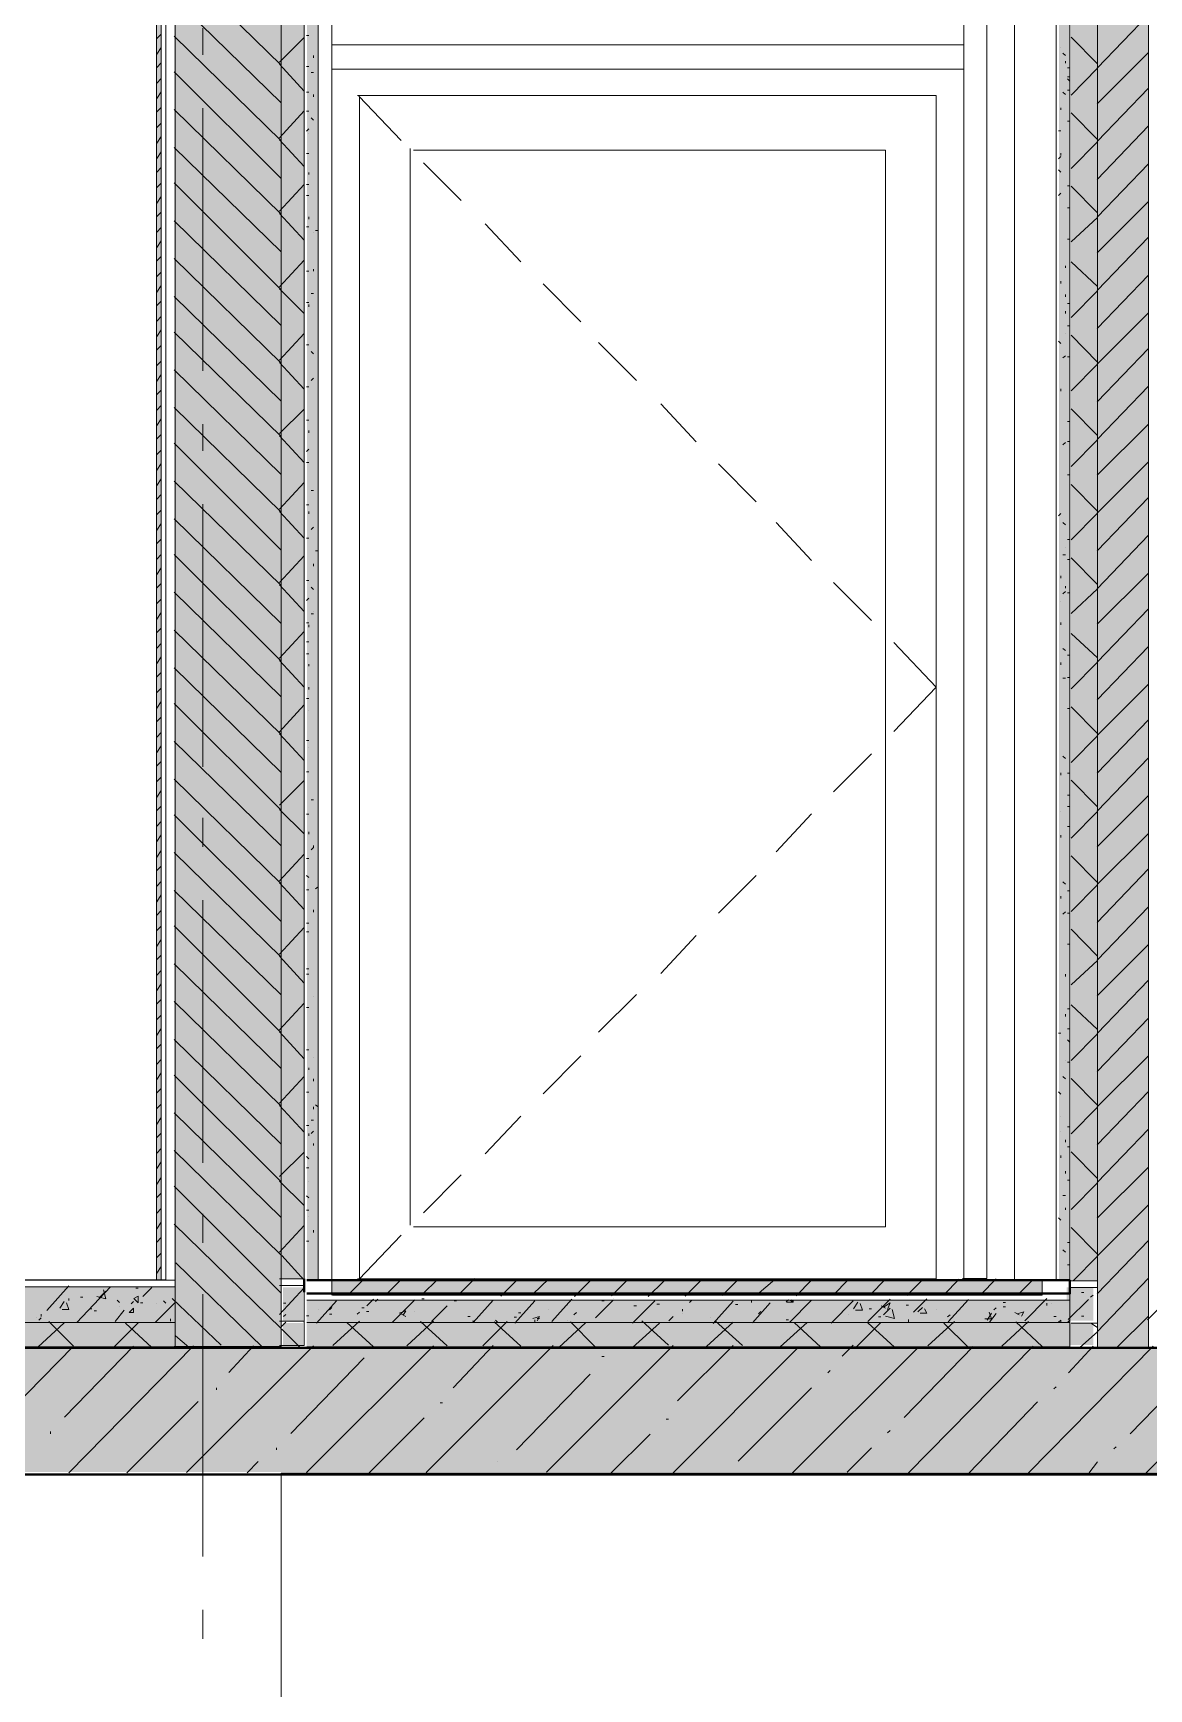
# Model space of a CAD drawing. Header units: millimetres. Extents: x -135211 to 49383, y -8033 to 228499.
# Drawn here: x -12317 to -10195, y 6062 to 9213 of the extents above; entities that cross this region are included whole.
import ezdxf

# ---------------------------------------------------------------- set-up
doc = ezdxf.new("R2010")
doc.units = ezdxf.units.MM
doc.layers.add('PDF _Геометрия', color=7, linetype='Continuous', true_color=0x1d1d1d)
doc.layers.add('PDF _Сплошная заливка', color=7, linetype='Continuous', true_color=0xffffff)

msp = doc.modelspace()

# ---------------------------------------------------------------- hatches: boundary and pattern name
at = {"layer": 'PDF _Сплошная заливка', "transparency": 33554559}
h = msp.add_hatch(color=256, dxfattribs=at)
h.paths.add_polyline_path([(-11803.2, 6763.3), (-11803.2, 6826.3), (-11841.8, 6826.3), (-11841.8, 6763.3)])
h.paths.add_polyline_path([(-10300.4, 6763.3), (-10300.4, 6826.3), (-10351.2, 6826.3), (-10351.2, 6763.3)])
h = msp.add_hatch(color=256, dxfattribs=at)
h.paths.add_polyline_path([(-11803.2, 6716.8), (-11803.2, 6758.6), (-11841.8, 6758.6), (-11841.8, 6716.8)])
h.paths.add_polyline_path([(-10300.4, 6716.8), (-10300.4, 6758.6), (-10351.2, 6758.6), (-10351.2, 6716.8)])
h = msp.add_hatch(color=256, dxfattribs=at)
h.paths.add_polyline_path([(-90915, 6475.5), (-90915, 6713.8), (-103545.3, 6713.8), (-103545.3, 6475.5)])
h.paths.add_polyline_path([(-5796.5, 6475.5), (-5796.5, 6713.8), (-26352.2, 6713.8), (-26352.2, 6475.5)])
h.paths.add_polyline_path([(-26398.8, 6475.5), (-26398.8, 6713.8), (-50899.8, 6713.8), (-50899.8, 6475.5)])
h.paths.add_polyline_path([(-50950.6, 6475.5), (-50950.6, 6713.8), (-77648.6, 6713.8), (-77648.6, 6475.5)])
h.paths.add_polyline_path([(-79718.6, 6475.5), (-79718.6, 6713.8), (-80167.3, 6713.8), (-80167.3, 6475.5)])
h.paths.add_polyline_path([(-80366.2, 6475.5), (-80366.2, 6713.8), (-82698.6, 6713.8), (-82698.6, 6475.5)])
h.paths.add_polyline_path([(-82897.6, 6475.5), (-82897.6, 6713.8), (-83397.1, 6713.8), (-83397.1, 6475.5)])

# ---------------------------------------------------------------- linework, layer by layer
at = {"layer": 'PDF _Геометрия', "color": 7, "lineweight": 40}
for points in [[(-26094.2, 10720.5), (-7844.2, 10720.5), (-7844.2, 6711.5), (-26344.1, 6711.5)], [(-11801.3, 6842.7), (-11801.3, 6817.3)], [(-11796.5, 6814.7), (-10344.8, 6814.7), (-10344.8, 6840.1), (-11796.5, 6840.1)], [(-26094.2, 6470.2), (-7844.2, 6470.2), (-7844.2, 3337.5), (-26094.2, 3337.5)]]:
    msp.add_lwpolyline(points, dxfattribs=at)
at = {"layer": 'PDF _Геометрия', "color": 7, "lineweight": 9}
for points in [[(-12046.9, 10722.2), (-12046.9, 6713.4), (-14794.2, 6713.4)], [(-12365.9, 6841.1), (-12082, 6841.1), (-12082, 10722.9), (-12365.9, 10722.9)], [(-12081.4, 6840.9), (-12073.3, 6840.9), (-12073.3, 10722.7), (-12081.4, 10722.7)], [(-12072.7, 6840.7), (-12064.5, 6840.7), (-12064.5, 10722.5), (-12072.7, 10722.5)], [(-12048.4, 6714.2), (-11845.1, 6714.2), (-11845.1, 10723), (-11845.1, 10524.1), (-11845.1, 6841.1), (-11845.1, 6828.5), (-11845.1, 6760.7), (-11845.1, 6714.2)], [(-11841.8, 10721), (-10292.1, 10721), (-10292.1, 6712.1), (-10342.7, 6712.1)], [(-10293, 6712.6), (-10195.6, 6712.6), (-10195.6, 10721.5), (-10293, 10721.5)], [(-11848.2, 6715.7), (-11801.3, 6715.7), (-11801.3, 6762.2), (-11801.3, 6829.9), (-11801.3, 6842.7), (-11848.2, 6842.7), (-11801.3, 6842.7), (-11801.3, 10525.5), (-11848.2, 10525.5)], [(-11781.1, 10525.8), (-10371.1, 10525.8), (-10371.1, 6843), (-10371.1, 10525.8)], [(-11795.8, 6839.7), (-11774.9, 6839.7), (-11774.9, 10522.7), (-11795.8, 10522.7)], [(-10344.8, 6840.1), (-10344.8, 10523.1), (-10365.9, 10523.1)], [(-10292.1, 6712.1), (-10292.1, 6758.6), (-10292.1, 6826.3), (-10292.1, 6839.1), (-10342.7, 6839.1), (-10292.1, 6839.1), (-10292.1, 10522.1), (-10342.7, 10522.1)], [(-10195.6, 10522.6), (-10195.6, 6839.5), (-10195.6, 6826.8), (-10195.6, 6759.1), (-10195.6, 6712.6)], [(-10500.5, 10144), (-10450.1, 10144), (-10450.1, 10067.8), (-10450.1, 9166.2), (-10450.1, 6842.2), (-10450.1, 10144), (-11779.3, 10144)], [(-10523.8, 10145.1), (-10502.7, 10145.1), (-10502.7, 10068.9), (-10502.7, 9167.2), (-10502.7, 6843.2)], [(-11778.4, 10092.7), (-11748.6, 10092.7), (-11748.6, 9165.6), (-11748.6, 6841.6)], [(-11749.1, 10042), (-10546.6, 10042), (-10546.6, 10092.8), (-10546.6, 9165.7), (-10546.6, 6841.7), (-10597.7, 6841.7)], [(-10502.7, 10094.2), (-10502.7, 9167.2), (-10502.7, 6843.2), (-10549.4, 6843.2)], [(-11994.3, 9171.8), (-11994.3, 9222.6)], [(-11749.1, 9191.1), (-10546.6, 9191.1), (-10546.6, 9144.6), (-11749.1, 9144.6)], [(-11748.6, 9144.5), (-11748.6, 9191)], [(-11696, 6840.6), (-11696, 9092.6), (-11696, 6840.6), (-11746.7, 6840.6)], [(-11699.7, 6842.8), (-10599.2, 6842.8), (-10599.2, 9094.8), (-11699.7, 9094.8), (-10599.2, 9094.8), (-10599.2, 6842.8)], [(-11697.6, 9093.4), (-11617, 9008.8)], [(-11994.3, 8570.7), (-11994.3, 9070.2)], [(-11574.6, 8966.6), (-11502.9, 8894.6)], [(-11456.9, 8850.1), (-11388.9, 8778.1)], [(-11346.6, 8735.9), (-11274.8, 8664)], [(-11241.4, 8624.3), (-11169.5, 8552.3)], [(-11122.9, 8507.8), (-11055.5, 8435.8)], [(-11994.3, 8418.3), (-11994.3, 8469.1)], [(-11013.4, 8393.6), (-10941.4, 8321.6)], [(-11994.3, 7817.2), (-11994.3, 8316.7)], [(-10903.7, 8281.9), (-10836.1, 8210)], [(-10794.2, 8167.8), (-10722.1, 8095.8)], [(-10679.7, 8053.4), (-10599.2, 7968.7), (-10679.7, 7884.1)], [(-10722.1, 7841.8), (-10794.2, 7769.8)], [(-11994.3, 7664.8), (-11994.3, 7719.8)], [(-10836.1, 7727.4), (-10903.7, 7655.4)], [(-10941.4, 7610.5), (-11013.4, 7538.4)], [(-11994.3, 7063.7), (-11994.3, 7563.2)], [(-11055.5, 7496), (-11122.9, 7424)], [(-11169.5, 7384), (-11241.4, 7312)], [(-11274.8, 7267), (-11346.6, 7195)], [(-11388.9, 7152.6), (-11456.9, 7080.6)], [(-11502.9, 7040.5), (-11574.6, 6968.5)], [(-11994.3, 6911.2), (-11994.3, 6966.3)], [(-11617, 6926.1), (-11697.6, 6841.4)], [(-12046.9, 6713.4), (-12046.9, 6759.9), (-12046.9, 6827.6), (-12046.9, 6840.3), (-14794.2, 6840.3)], [(-10365.9, 6840.1), (-10344.8, 6840.1), (-10344.8, 6827.4), (-10344.8, 6759.7), (-10344.8, 6713.1), (-11796.5, 6713.1)], [(-12046.9, 6827.6), (-14794.2, 6827.6)], [(-11994.3, 6314.3), (-11994.3, 6813.9)], [(-11801.3, 6829.9), (-11848.2, 6829.9)], [(-11801.3, 6817.3), (-11801.3, 6804.5), (-11801.3, 6762.2), (-11848.2, 6762.2)], [(-10344.8, 6713.1), (-10344.8, 6759.7), (-10344.8, 6802), (-10344.8, 6814.7)], [(-10292.1, 6826.3), (-10342.7, 6826.3)], [(-10344.8, 6802), (-11796.5, 6802)], [(-12046.9, 6759.9), (-14794.2, 6759.9)], [(-11801.3, 6762.2), (-11801.3, 6715.7)], [(-10344.8, 6759.7), (-11796.5, 6759.7)], [(-10292.1, 6758.6), (-10342.7, 6758.6)], [(-11845.1, 3340.2), (-11845.1, 6472.9), (-11845.1, 3340.2), (-12349.2, 3340.2)], [(-8098.6, 6472.8), (-11845, 6472.8)], [(-11994.3, 6157.7), (-11994.3, 6212.7)]]:
    msp.add_lwpolyline(points, dxfattribs=at)
at = {"layer": 'PDF _Геометрия', "lineweight": 9}
for points in [[(-11845.1, 9152.4), (-12048.4, 9351.5)], [(-11845.1, 9080.5), (-12048.4, 9279.5)], [(-10293, 9146.7), (-10195.6, 9248.3)], [(-11845.1, 9008.5), (-12048.4, 9207.5)], [(-11848.2, 9158.2), (-11801.3, 9204.7)], [(-10292.1, 9154.7), (-10342.7, 9205.5)], [(-10293, 9079), (-10195.6, 9176.4)], [(-11845.1, 8936.6), (-12048.4, 9139.8)], [(-11801.3, 9103.1), (-11848.2, 9153.9)], [(-10342.7, 9095.5), (-10292.1, 9146.3)], [(-10293, 9007), (-10195.6, 9108.6)], [(-11845.1, 8868.8), (-12048.4, 9067.8)], [(-11848.2, 9014.3), (-11801.3, 9065.1)], [(-10292.1, 9010.8), (-10342.7, 9061.6)], [(-10293, 8935), (-10195.6, 9036.7)], [(-11845.1, 8796.9), (-12048.4, 8995.9)], [(-11801.3, 8959.3), (-11848.2, 9010)], [(-10342.7, 8955.7), (-10292.1, 9006.5)], [(-10293, 8863.1), (-10195.6, 8964.7)], [(-11845.1, 8724.9), (-12048.4, 8928.1)], [(-11848.2, 8874.6), (-11801.3, 8925.4)], [(-10292.1, 8871.1), (-10342.7, 8921.9)], [(-10293, 8795.3), (-10195.6, 8892.7)], [(-11845.1, 8657.2), (-12048.4, 8856.2)], [(-11801.3, 8819.5), (-11848.2, 8870.3)], [(-10342.7, 8816.1), (-10292.1, 8862.6)], [(-10293, 8723.4), (-10195.6, 8825)], [(-11845.1, 8585.2), (-12048.4, 8784.2)], [(-11848.2, 8730.7), (-11801.3, 8781.5)], [(-10292.1, 8731.4), (-10342.7, 8778)], [(-10293, 8651.4), (-10195.6, 8753)], [(-11845.1, 8513.2), (-12048.4, 8712.2)], [(-11801.3, 8679.9), (-11848.2, 8726.4)], [(-10342.7, 8672.1), (-10292.1, 8722.9)], [(-10293, 8583.6), (-10195.6, 8681.1)], [(-11845.1, 8445.6), (-12048.4, 8644.5)], [(-11848.2, 8590.9), (-11801.3, 8641.7)], [(-10292.1, 8587.4), (-10342.7, 8638.3)], [(-10293, 8511.7), (-10195.6, 8613.3)], [(-11845.1, 8373.6), (-12048.4, 8572.5)], [(-11801.3, 8535.9), (-11848.2, 8586.7)], [(-10342.7, 8532.5), (-10292.1, 8583.2)], [(-10293, 8439.7), (-10195.6, 8541.3)], [(-11845.1, 8301.6), (-12048.4, 8500.6)], [(-11848.2, 8451.3), (-11801.3, 8497.8)], [(-10292.1, 8447.8), (-10342.7, 8498.5)], [(-11801.3, 8396.2), (-11848.2, 8447)], [(-10293, 8372), (-10195.6, 8469.4)], [(-11845.1, 8229.6), (-12048.4, 8432.8)], [(-10342.7, 8388.5), (-10292.1, 8439.2)], [(-10293, 8300), (-10195.6, 8397.4)], [(-11845.1, 8161.9), (-12048.4, 8360.8)], [(-11848.2, 8307.3), (-11801.3, 8358.1)], [(-10292.1, 8303.8), (-10342.7, 8354.6)], [(-10293, 8228.1), (-10195.6, 8329.7)], [(-11845.1, 8090), (-12048.4, 8288.9)], [(-11801.3, 8252.3), (-11848.2, 8303.1)], [(-10342.7, 8248.8), (-10292.1, 8299.6)], [(-10293, 8156.1), (-10195.6, 8257.7)], [(-11845.1, 8018), (-12048.4, 8221.1)], [(-11848.2, 8167.7), (-11801.3, 8218.5)], [(-10292.1, 8164.1), (-10342.7, 8214.9)], [(-11801.3, 8112.6), (-11848.2, 8163.4)], [(-10293, 8088.4), (-10195.6, 8185.8)], [(-11845.1, 7950.2), (-12048.4, 8149.2)], [(-10342.7, 8109.1), (-10292.1, 8155.6)], [(-10293, 8016.4), (-10195.6, 8118)], [(-11845.1, 7878.3), (-12048.4, 8077.2)], [(-11848.2, 8023.7), (-11801.3, 8074.5)], [(-10292.1, 8024.4), (-10342.7, 8071)], [(-10293, 7944.4), (-10195.6, 8046)], [(-11845.1, 7806.3), (-12048.4, 8005.3)], [(-11801.3, 7968.7), (-11848.2, 8019.5)], [(-10342.7, 7965.2), (-10292.1, 8016)], [(-10293, 7876.7), (-10195.6, 7974.1)], [(-11845.1, 7734.4), (-12048.4, 7937.5)], [(-11848.2, 7884), (-11801.3, 7934.8)], [(-10292.1, 7880.5), (-10342.7, 7931.3)], [(-11801.3, 7829), (-11848.2, 7879.8)], [(-10293, 7804.8), (-10195.6, 7906.3)], [(-11845.1, 7666.6), (-12048.4, 7865.5)], [(-10342.7, 7825.4), (-10292.1, 7876.3)], [(-10293, 7732.8), (-10195.6, 7834.4)], [(-11845.1, 7594.7), (-12048.4, 7793.6)], [(-11848.2, 7744.3), (-11801.3, 7790.9)], [(-10292.1, 7740.8), (-10342.7, 7791.6)], [(-10293, 7665.1), (-10195.6, 7762.4)], [(-11845.1, 7522.7), (-12048.4, 7725.9)], [(-11801.3, 7689.3), (-11848.2, 7735.9)], [(-10342.7, 7681.5), (-10292.1, 7732.3)], [(-10293, 7593.1), (-10195.6, 7690.4)], [(-11845.1, 7454.9), (-12048.4, 7653.9)], [(-11848.2, 7600.4), (-11801.3, 7651.2)], [(-10292.1, 7596.9), (-10342.7, 7647.6)], [(-11801.3, 7545.4), (-11848.2, 7596.2)], [(-10293, 7521.1), (-10195.6, 7622.7)], [(-11845.1, 7383), (-12048.4, 7581.9)], [(-10342.7, 7541.8), (-10292.1, 7592.6)], [(-10293, 7449.2), (-10195.6, 7550.7)], [(-11845.1, 7311), (-12048.4, 7514.2)], [(-11848.2, 7460.7), (-11801.3, 7511.5)], [(-10292.1, 7457.1), (-10342.7, 7508)], [(-10293, 7381.5), (-10195.6, 7478.8)], [(-11845.1, 7243.3), (-12048.4, 7442.3)], [(-11801.3, 7405.7), (-11848.2, 7456.5)], [(-10342.7, 7402.1), (-10292.1, 7448.7)], [(-10293, 7309.5), (-10195.6, 7411)], [(-11845.1, 7171.3), (-12048.4, 7370.3)], [(-11848.2, 7316.8), (-11801.3, 7367.6)], [(-10292.1, 7317.5), (-10342.7, 7364)], [(-11801.3, 7261.7), (-11848.2, 7312.5)], [(-10293, 7237.5), (-10195.6, 7339.1)], [(-11845.1, 7099.3), (-12048.4, 7298.3)], [(-10342.7, 7258.2), (-10292.1, 7309)], [(-10293, 7169.8), (-10195.6, 7267.1)], [(-11845.1, 7027.4), (-12048.4, 7230.6)], [(-11848.2, 7177.1), (-11801.3, 7227.9)], [(-10292.1, 7173.5), (-10342.7, 7224.3)], [(-10293, 7097.8), (-10195.6, 7199.4)], [(-11845.1, 6959.6), (-12048.4, 7158.6)], [(-11801.3, 7122.1), (-11848.2, 7172.9)], [(-10342.7, 7118.5), (-10292.1, 7169.3)], [(-10293, 7025.9), (-10195.6, 7127.4)], [(-11845.1, 6887.7), (-12048.4, 7086.7)], [(-11848.2, 7037.4), (-11801.3, 7083.9)], [(-10292.1, 7033.8), (-10342.7, 7084.6)], [(-11801.3, 6982.3), (-11848.2, 7028.9)], [(-10293, 6958.1), (-10195.6, 7055.4)], [(-11845.1, 6815.7), (-12048.4, 7018.9)], [(-10342.7, 6974.5), (-10292.1, 7025.3)], [(-10293, 6886.1), (-10195.6, 6983.5)], [(-11845.1, 6748), (-12048.4, 6947)], [(-11848.2, 6893.5), (-11801.3, 6944.3)], [(-10292.1, 6889.9), (-10342.7, 6940.7)], [(-10293, 6814.2), (-10195.6, 6915.7)], [(-11880.2, 6712.4), (-12045.5, 6873.3)], [(-11801.3, 6840.2), (-11843.7, 6886.9)], [(-10338.9, 6839.1), (-10292.1, 6885.6)], [(-11717, 6813.1), (-11687.2, 6842.8)], [(-11646.8, 6811.8), (-11617, 6841.4)], [(-11576.7, 6812.8), (-11546.8, 6842.4)], [(-11506.5, 6813.8), (-11476.6, 6843.4)], [(-11427.5, 6809.8), (-11397.7, 6839.5)], [(-11366.1, 6813.4), (-11336.2, 6843)], [(-11287.2, 6809.4), (-11257.3, 6839.1)], [(-11217, 6810.5), (-11187.1, 6840)], [(-11146.8, 6809), (-11116.9, 6838.6)], [(-11076.7, 6810), (-11046.7, 6839.7)], [(-11006.5, 6811), (-10976.5, 6840.7)], [(-10940.1, 6812.1), (-10906.3, 6841.7)], [(-10865.4, 6810.7), (-10836.1, 6840.3)], [(-10795.2, 6811.7), (-10765.9, 6841.3)], [(-10725, 6812.6), (-10695.7, 6842.2)], [(-10654.9, 6811.2), (-10625.5, 6840.9)], [(-10584.7, 6812.3), (-10555.3, 6841.9)], [(-10514.5, 6813.2), (-10485.2, 6842.9)], [(-10444.3, 6811.8), (-10415, 6841.5)], [(-10293, 6742.2), (-10195.6, 6843.8)], [(-12291, 6782.7), (-12248.7, 6829.2)], [(-12233.6, 6759.9), (-12169.8, 6827.7)], [(-12226.9, 6807.6), (-12222.4, 6807.6)], [(-12195.6, 6809.1), (-12178.5, 6804.9), (-12183, 6821.8)], [(-12191.2, 6806.7), (-12178.5, 6819.4)], [(-12121.6, 6824.8), (-12117.1, 6824.8)], [(-12107.9, 6809.1), (-12090.8, 6826.1)], [(-11848.2, 6774.9), (-11801.3, 6825.7)], [(-10323, 6816.6), (-10318.4, 6816.6)], [(-10305.4, 6807.8), (-10300.9, 6812)], [(-10197.6, 6764.5), (-10134.2, 6828)], [(-12301.4, 6771), (-12301.4, 6775.3)], [(-12265.7, 6787.1), (-12257.5, 6799.8)], [(-12261.4, 6784.5), (-12248.7, 6784.5), (-12253.2, 6797.2)], [(-12248.7, 6805.6), (-12248.7, 6801.4)], [(-12209.3, 6786), (-12204.9, 6786)], [(-12200.5, 6781.7), (-12196.1, 6781.7)], [(-12160.5, 6761.8), (-12143.4, 6783)], [(-12156.7, 6801.9), (-12152.2, 6797.7)], [(-12152.2, 6789.2), (-12152.2, 6789.2)], [(-12130.4, 6795.3), (-12125.9, 6799.6)], [(-12112.8, 6796.8), (-12108.4, 6796.8)], [(-12084.8, 6759.9), (-12046.9, 6798)], [(-12082, 6796.3), (-12082, 6796.3)], [(-12068.9, 6800.8), (-12064.5, 6796.5)], [(-11959.2, 6716.4), (-12052.2, 6805.3)], [(-11840.8, 6796.2), (-11836.4, 6796.2)], [(-11840.8, 6770.8), (-11836.4, 6775)], [(-11801.3, 6774.9), (-11801.3, 6774.9)], [(-11777.8, 6758.6), (-11739.8, 6801)], [(-11774.9, 6784.7), (-11774.9, 6784.7)], [(-11753.1, 6784.1), (-11748.6, 6788.4)], [(-11753.1, 6775.7), (-11748.6, 6775.7)], [(-11700.4, 6775.3), (-11696, 6779.4)], [(-11691.7, 6787.8), (-11687.2, 6787.8)], [(-11682.9, 6780.9), (-11678.4, 6780.9)], [(-11682.3, 6791.7), (-11669.6, 6804.3)], [(-11665.3, 6799.9), (-11660.9, 6804.2)], [(-11633.2, 6760.5), (-11590.7, 6802.8)], [(-11620.9, 6777.7), (-11608.2, 6781.9), (-11612.7, 6773.5)], [(-11616.4, 6775.3), (-11608.2, 6771.1)], [(-11590.7, 6779.8), (-11590.7, 6779.8)], [(-11577.6, 6804.9), (-11573.1, 6804.9)], [(-11559.1, 6761.6), (-11529.3, 6791.2)], [(-11516.2, 6801.2), (-11511.7, 6801.2)], [(-11479.6, 6759.9), (-11441.5, 6802.2)], [(-11400.7, 6758.3), (-11362.6, 6800.6)], [(-11393.4, 6778.2), (-11388.9, 6778.2)], [(-11336.2, 6783.8), (-11336.2, 6783.8)], [(-11330.5, 6761.7), (-11292.4, 6804)], [(-11301.1, 6791.5), (-11301.1, 6791.5)], [(-11288.1, 6774.3), (-11283.6, 6778.5)], [(-11247.1, 6768.6), (-11213.4, 6802.5)], [(-11235.4, 6801), (-11230.9, 6801)], [(-11213.4, 6804.9), (-11213.4, 6804.9)], [(-11177.1, 6758.6), (-11134.4, 6800.9)], [(-11174, 6791.3), (-11169.5, 6791.3)], [(-11130.2, 6794.7), (-11125.7, 6794.7)], [(-11081.8, 6781.1), (-11081.8, 6785.3)], [(-11081.8, 6776.9), (-11081.8, 6776.9)], [(-11068.7, 6797.7), (-11064.2, 6801.9)], [(-11023.5, 6758), (-10985.3, 6800.4)], [(-10981, 6794.1), (-10976.5, 6794.1)], [(-10948.8, 6759), (-10915.1, 6797.1)], [(-10937.1, 6776.3), (-10932.6, 6780.5)], [(-10884.5, 6798.8), (-10880, 6803.1)], [(-10884, 6798.6), (-10871.2, 6798.6), (-10875.7, 6802.8)], [(-10879.5, 6802.8), (-10871.2, 6798.6), (-10871.2, 6802.8)], [(-10878.2, 6759.9), (-10836.1, 6802.2)], [(-10844.9, 6793.9), (-10844.9, 6793.9)], [(-10799.2, 6758.3), (-10757.1, 6800.6)], [(-10765.9, 6775.4), (-10765.9, 6775.4)], [(-10756.6, 6785.9), (-10748.4, 6798.6)], [(-10752.4, 6783.3), (-10739.6, 6783.3), (-10744.1, 6796)], [(-10729, 6761.7), (-10687, 6804)], [(-10726.6, 6785.4), (-10722.1, 6785.4)], [(-10704, 6791.5), (-10695.7, 6787.2)], [(-10699.7, 6788.9), (-10687, 6797.4), (-10691.5, 6784.7)], [(-10699.7, 6774.4), (-10687, 6787.1)], [(-10695.5, 6771.8), (-10678.2, 6767.6), (-10682.7, 6784.5)], [(-10656.4, 6792.4), (-10651.9, 6792.4)], [(-10642.3, 6779.6), (-10616.8, 6805)], [(-10633.8, 6779.8), (-10625.5, 6788.2)], [(-10629.6, 6777.3), (-10616.8, 6777.3), (-10621.3, 6785.7)], [(-10599.2, 6785.3), (-10599.2, 6785.3)], [(-10577.4, 6770.3), (-10572.9, 6774.5)], [(-10576.2, 6761.1), (-10537.8, 6803.4)], [(-10506.7, 6766.9), (-10493.9, 6766.9), (-10498.4, 6779.6)], [(-10502.2, 6764.4), (-10493.9, 6777.2)], [(-10498, 6760.1), (-10485.2, 6777)], [(-10489.7, 6783.7), (-10485.2, 6787.9)], [(-10472.1, 6797.8), (-10467.6, 6797.8)], [(-10472.1, 6789.3), (-10467.6, 6789.3)], [(-10449.6, 6778.6), (-10441.3, 6774.3)], [(-10445.3, 6775.9), (-10432.5, 6780.2), (-10437, 6771.7)], [(-10430.8, 6762.9), (-10388.6, 6805.3)], [(-10388.6, 6792), (-10388.6, 6796.2)], [(-10379.9, 6796.6), (-10379.9, 6796.6)], [(-10348.1, 6765.6), (-10309.7, 6803.7)], [(-12476.7, 6473.5), (-12240, 6714.8), (-12286.7, 6761.4)], [(-12310.2, 6768.8), (-12310.2, 6768.8)], [(-12308, 6712.7), (-12257.5, 6759.2)], [(-12305.8, 6764.4), (-12301.4, 6768.7)], [(-12163.9, 6712.3), (-12117.1, 6758.9)], [(-12090.8, 6711.8), (-12141.3, 6758.4)], [(-12055.7, 6766.7), (-12055.7, 6762.5)], [(-11844.5, 6752), (-11836.4, 6760.5)], [(-11810, 6713.4), (-11843.5, 6747.3)], [(-11797, 6772.4), (-11792.5, 6772.4)], [(-11746.7, 6716), (-11696, 6762.5)], [(-11669.6, 6713.1), (-11720.4, 6759.6)], [(-11606.3, 6715.6), (-11555.6, 6762.2)], [(-11529.3, 6715.1), (-11580, 6761.6)], [(-11489.9, 6771), (-11485.4, 6771)], [(-11481.1, 6762.4), (-11476.6, 6762.4)], [(-11461.5, 6715.2), (-11415.2, 6761.8)], [(-11388.9, 6714.7), (-11439.7, 6761.2)], [(-11437.2, 6763.9), (-11432.8, 6759.7)], [(-11402.1, 6769.9), (-11397.7, 6769.9)], [(-11366.5, 6767.2), (-11353.8, 6771.4), (-11358.3, 6763)], [(-11362.6, 6764.9), (-11362.6, 6760.7)], [(-11358.3, 6767.2), (-11353.8, 6767.2)], [(-11316.9, 6712.2), (-11266, 6758.8)], [(-11301.1, 6763.7), (-11301.1, 6763.7)], [(-11248.5, 6714.3), (-11294.9, 6760.8)], [(-11176.6, 6711.9), (-11125.7, 6758.4)], [(-11108.1, 6716.3), (-11159, 6762.9)], [(-11107.6, 6762.7), (-11099.3, 6771.2)], [(-11036.3, 6713.8), (-10985.3, 6760.4)], [(-11029.1, 6769.8), (-11029.1, 6769.8)], [(-10967.7, 6715.9), (-11018.7, 6762.5)], [(-10895.9, 6713.5), (-10844.9, 6760)], [(-10884.5, 6765), (-10880, 6765)], [(-10818.6, 6712.9), (-10869.6, 6759.5)], [(-10751.1, 6713), (-10704.5, 6759.6)], [(-10678.2, 6712.5), (-10729.3, 6759.1)], [(-10709, 6770.5), (-10704.5, 6770.5)], [(-10651.9, 6761), (-10651.9, 6765.2)], [(-10615.3, 6715.1), (-10564.1, 6761.6)], [(-10537.8, 6712.2), (-10584.5, 6758.7)], [(-10474.2, 6714.7), (-10423.7, 6761.3)], [(-10397.4, 6714.2), (-10447.9, 6760.7)], [(-10375.6, 6771), (-10371.1, 6771)], [(-10366.8, 6760.1), (-10362.3, 6764.3), (-10362.3, 6760.1)], [(-10349.3, 6759.7), (-10344.8, 6763.9)], [(-10323, 6771.9), (-10318.4, 6771.9)], [(-10292.1, 6750.2), (-10304.9, 6758.6)], [(-10255.2, 6712.6), (-10195.6, 6771.8)], [(-12257.4, 6579.5), (-12125.9, 6714.9)], [(-12249, 6473.8), (-12011.8, 6715.1)], [(-12020.6, 6712.8), (-12045.9, 6734)], [(-12025.1, 6474.1), (-11783.7, 6715.4)], [(-11944.7, 6664.4), (-11897.8, 6715.2)], [(-11796.7, 6474.3), (-11555.6, 6715.6)], [(-11569, 6474.5), (-11327.5, 6715.8)], [(-11517.7, 6635.3), (-11441.5, 6715.7)], [(-11340.6, 6474.8), (-11099.3, 6716.1)], [(-11103.4, 6470.1), (-10862.4, 6711.4)], [(-11091, 6610.4), (-10985.3, 6716.2)], [(-10875.7, 6470.4), (-10634.3, 6711.7)], [(-10778.2, 6695.4), (-10757.1, 6716.5)], [(-10660, 6578.9), (-10529, 6714.3)], [(-10652.3, 6473.2), (-10415, 6714.5)], [(-10423.8, 6473.4), (-10186.8, 6714.7)], [(-10347.7, 6663.8), (-10300.9, 6714.6)], [(-10326.1, 6712.1), (-10292.1, 6741.7)], [(-10199.9, 6473.7), (-9958.7, 6715.1)], [(-11826.6, 6548.3), (-11687.2, 6692.2)], [(-11235.4, 6695.2), (-11230.9, 6695.2)], [(-10230.1, 6547.8), (-10090.3, 6691.7)], [(-11397.2, 6517.3), (-11257.3, 6661.2)], [(-10805.5, 6664.2), (-10801, 6668.4)], [(-11968, 6631.4), (-11968, 6635.5)], [(-10975.8, 6495.6), (-10836.1, 6635.2)], [(-10375.6, 6633.2), (-10371.1, 6637.4)], [(-12138.4, 6473.6), (-12003.1, 6609.1)], [(-11542.5, 6607), (-11538, 6607)], [(-10537.3, 6473.1), (-10406.2, 6608.5)], [(-11679.1, 6472.2), (-11573.1, 6578.1)], [(-11112.6, 6576), (-11108.1, 6576)], [(-10691.5, 6550), (-10687, 6554.2)], [(-12283.8, 6548.1), (-12283.8, 6552.4)], [(-11219.6, 6470.9), (-11143.2, 6547)], [(-10261.6, 6519), (-10257, 6523.3)], [(-11909.8, 6473.7), (-11889, 6494.9)], [(-11853.9, 6517.1), (-11853.9, 6521.4)], [(-11432.8, 6495.4), (-11432.8, 6495.4)], [(-10768.6, 6474.6), (-10722.1, 6521.1)], [(-10308.7, 6473.2), (-10292.1, 6494.3)]]:
    msp.add_lwpolyline(points, dxfattribs=at)
at = {"layer": 'PDF _Геометрия', "color": 252, "lineweight": 9, "true_color": 0x878787}
for points in [[(-12081.4, 9203), (-12073.3, 9211.5)], [(-12081.4, 9173.3), (-12073.3, 9186.1)], [(-12081.4, 9148), (-12073.3, 9156.5)], [(-12081.4, 9118.3), (-12073.3, 9126.8)], [(-12081.4, 9088.7), (-12073.3, 9101.4)], [(-12081.4, 9063.3), (-12073.3, 9071.8)], [(-12081.4, 9033.7), (-12073.3, 9042.2)], [(-12081.4, 9004.1), (-12073.3, 9016.8)], [(-12081.4, 8974.4), (-12073.3, 8987.1)], [(-12081.4, 8949), (-12073.3, 8957.5)], [(-12081.4, 8919.4), (-12073.3, 8927.9)], [(-12081.4, 8889.8), (-12073.3, 8902.5)], [(-12081.4, 8864.3), (-12073.3, 8872.8)], [(-12081.4, 8834.7), (-12073.3, 8843.2)], [(-12081.4, 8805.1), (-12073.3, 8817.8)], [(-12081.4, 8779.7), (-12073.3, 8788.2)], [(-12081.4, 8750), (-12073.3, 8758.5)], [(-12081.4, 8720.4), (-12073.3, 8733.1)], [(-12081.4, 8695), (-12073.3, 8703.5)], [(-12081.4, 8665.4), (-12073.3, 8673.9)], [(-12081.4, 8635.7), (-12073.3, 8648.5)], [(-12081.4, 8610.3), (-12073.3, 8618.8)], [(-12081.4, 8580.7), (-12073.3, 8589.2)], [(-12081.4, 8551.1), (-12073.3, 8563.8)], [(-12081.4, 8525.7), (-12073.3, 8534.1)], [(-12081.4, 8496), (-12073.3, 8504.5)], [(-12081.4, 8466.5), (-12073.3, 8479.2)], [(-12081.4, 8441), (-12073.3, 8449.5)], [(-12081.4, 8411.4), (-12073.3, 8419.9)], [(-12081.4, 8381.7), (-12073.3, 8394.4)], [(-12081.4, 8352.2), (-12073.3, 8364.9)], [(-12081.4, 8326.7), (-12073.3, 8335.2)], [(-12081.4, 8297.1), (-12073.3, 8305.6)], [(-12081.4, 8267.4), (-12073.3, 8280.1)], [(-12081.4, 8242.1), (-12073.3, 8250.6)], [(-12081.4, 8212.4), (-12073.3, 8220.9)], [(-12081.4, 8182.8), (-12073.3, 8195.5)], [(-12081.4, 8157.4), (-12073.3, 8165.8)], [(-12081.4, 8127.8), (-12073.3, 8136.3)], [(-12081.4, 8098.1), (-12073.3, 8110.8)], [(-12081.4, 8072.7), (-12073.3, 8081.2)], [(-12081.4, 8043.1), (-12073.3, 8051.5)], [(-12081.4, 8013.5), (-12073.3, 8026.1)], [(-12081.4, 7988.1), (-12073.3, 7996.6)], [(-12081.4, 7958.4), (-12073.3, 7966.9)], [(-12081.4, 7928.8), (-12073.3, 7941.5)], [(-12081.4, 7903.4), (-12073.3, 7911.8)], [(-12081.4, 7873.8), (-12073.3, 7882.3)], [(-12081.4, 7844.1), (-12073.3, 7856.8)], [(-12081.4, 7818.7), (-12073.3, 7827.2)], [(-12081.4, 7789.1), (-12073.3, 7797.5)], [(-12081.4, 7759.5), (-12073.3, 7772.2)], [(-12081.4, 7734.1), (-12073.3, 7742.5)], [(-12081.4, 7704.4), (-12073.3, 7712.9)], [(-12081.4, 7674.8), (-12073.3, 7687.5)], [(-12081.4, 7645.2), (-12073.3, 7657.9)], [(-12081.4, 7619.8), (-12073.3, 7628.2)], [(-12081.4, 7590.1), (-12073.3, 7598.6)], [(-12081.4, 7560.5), (-12073.3, 7573.2)], [(-12081.4, 7535.1), (-12073.3, 7543.6)], [(-12081.4, 7505.5), (-12073.3, 7514)], [(-12081.4, 7475.8), (-12073.3, 7488.5)], [(-12081.4, 7450.5), (-12073.3, 7458.9)], [(-12081.4, 7420.8), (-12073.3, 7429.3)], [(-12081.4, 7391.2), (-12073.3, 7403.9)], [(-12081.4, 7365.8), (-12073.3, 7374.2)], [(-12081.4, 7336.1), (-12073.3, 7344.6)], [(-12081.4, 7306.5), (-12073.3, 7319.2)], [(-12081.4, 7281.1), (-12073.3, 7289.6)], [(-12081.4, 7251.5), (-12073.3, 7259.9)], [(-12081.4, 7221.8), (-12073.3, 7234.5)], [(-12081.4, 7196.5), (-12073.3, 7204.9)], [(-12081.4, 7166.8), (-12073.3, 7175.3)], [(-12081.4, 7137.2), (-12073.3, 7149.9)], [(-12081.4, 7111.8), (-12073.3, 7120.2)], [(-12081.4, 7082.2), (-12073.3, 7090.6)], [(-12081.4, 7052.5), (-12073.3, 7065.2)], [(-12081.4, 7022.9), (-12073.3, 7035.6)], [(-12081.4, 6997.5), (-12073.3, 7005.9)], [(-12081.4, 6967.9), (-12073.3, 6976.4)], [(-12081.4, 6938.2), (-12073.3, 6950.9)], [(-12081.4, 6912.8), (-12073.3, 6921.3)], [(-12081.4, 6883.2), (-12073.3, 6891.6)], [(-12081.4, 6853.6), (-12073.3, 6866.3)]]:
    msp.add_lwpolyline(points, dxfattribs=at)
at = {"layer": 'PDF _Геометрия', "color": 252, "lineweight": 9, "true_color": 0x959595}
for points in [[(-11797, 9208.9), (-11792.5, 9208.9)], [(-11783.7, 9166.3), (-11783.7, 9170.6)], [(-10362.3, 9185.7), (-10362.3, 9185.7)], [(-10353.5, 9170.9), (-10358.1, 9175.1)], [(-11797, 9149.6), (-11792.5, 9149.6)], [(-11783.7, 9138.6), (-11788.2, 9138.6)], [(-10353.5, 9160.1), (-10353.5, 9155.9)], [(-10349.3, 9147.3), (-10344.8, 9147.3)], [(-11774.9, 9134.2), (-11774.9, 9134.2)], [(-10344.8, 9130.3), (-10349.3, 9130.3)], [(-10344.8, 9121.9), (-10349.3, 9126.1)], [(-11792.5, 9100.7), (-11797, 9100.7)], [(-11783.7, 9092.1), (-11783.7, 9096.2)], [(-10353.5, 9096.7), (-10358.1, 9100.9)], [(-10349.3, 9104.9), (-10344.8, 9104.9)], [(-11797, 9064.9), (-11792.5, 9064.9)], [(-11783.7, 9047.8), (-11788.2, 9052.1)], [(-10362.3, 9067.1), (-10362.3, 9071.4)], [(-10349.3, 9045.7), (-10344.8, 9045.7)], [(-11792.5, 9031.1), (-11797, 9026.8)], [(-11792.5, 9022.6), (-11792.5, 9022.6)], [(-10362.3, 9027.1), (-10366.8, 9027.1)], [(-11797, 8984.5), (-11792.5, 8984.5)], [(-10362.3, 8980.5), (-10362.3, 8984.8)], [(-11774.9, 8973.3), (-11774.9, 8969.1)], [(-10362.3, 8978.3), (-10366.8, 8974)], [(-10362.3, 8948.6), (-10366.8, 8952.9)], [(-11797, 8925.2), (-11792.5, 8925.2)], [(-11792.5, 8944), (-11792.5, 8948.3)], [(-10349.3, 8922.9), (-10344.8, 8922.9)], [(-11792.5, 8904.1), (-11797, 8904.1)], [(-10362.3, 8908.6), (-10366.8, 8904.4)], [(-11792.5, 8863.6), (-11792.5, 8859.4)], [(-10349.3, 8880.6), (-10344.8, 8880.6)], [(-11797, 8844.8), (-11792.5, 8844.8)], [(-11783.7, 8833.8), (-11783.7, 8833.8)], [(-11774.9, 8837.9), (-11779.4, 8837.9)], [(-10344.8, 8846.7), (-10344.8, 8846.7)], [(-10349.3, 8821.3), (-10344.8, 8821.3)], [(-11797, 8760.1), (-11792.5, 8760.1)], [(-11783.7, 8764.1), (-11783.7, 8760)], [(-10353.5, 8766.5), (-10353.5, 8770.7)], [(-10362.3, 8741.2), (-10362.3, 8737)], [(-11797, 8700.8), (-11792.5, 8700.8)], [(-11792.5, 8692.3), (-11792.5, 8696.6)], [(-11783.7, 8717.6), (-11788.2, 8717.6)], [(-10353.5, 8715.7), (-10353.5, 8711.4)], [(-10349.3, 8698.6), (-10344.8, 8698.6)], [(-11774.9, 8685.5), (-11774.9, 8685.5)], [(-10353.5, 8679.9), (-10353.5, 8684.1)], [(-10353.5, 8641.8), (-10353.5, 8641.8)], [(-10349.3, 8656.2), (-10344.8, 8656.2)], [(-11797, 8620.4), (-11792.5, 8620.4)], [(-11783.7, 8603.3), (-11788.2, 8607.6)], [(-10362.3, 8622.6), (-10366.8, 8626.9)], [(-10353.5, 8599.4), (-10358.1, 8595.2)], [(-10349.3, 8597), (-10344.8, 8597)], [(-11797, 8539.9), (-11792.5, 8539.9)], [(-11783.7, 8556.7), (-11788.2, 8552.5)], [(-11774.9, 8524.6), (-11774.9, 8520.4)], [(-10362.3, 8531.9), (-10362.3, 8536.1)], [(-11797, 8476.5), (-11792.5, 8476.5)], [(-11792.5, 8452.9), (-11792.5, 8457.2)], [(-10349.3, 8474.2), (-10344.8, 8474.2)], [(-11792.5, 8421.4), (-11797, 8417.2)], [(-10353.5, 8434.3), (-10358.1, 8430.1)], [(-10349.3, 8436.1), (-10344.8, 8436.1)], [(-11797, 8396), (-11792.5, 8396)], [(-10349.3, 8372.6), (-10344.8, 8372.6)], [(-11783.7, 8342.7), (-11788.2, 8342.7)], [(-11774.9, 8346.8), (-11774.9, 8346.8)], [(-11797, 8315.6), (-11792.5, 8315.6)], [(-11792.5, 8302.9), (-11792.5, 8298.7)], [(-10362.3, 8299), (-10366.8, 8294.8)], [(-11783.7, 8273.2), (-11788.2, 8268.9)], [(-10353.5, 8277.7), (-10358.1, 8282)], [(-11797, 8252.1), (-11792.5, 8252.1)], [(-11774.9, 8228.3), (-11779.4, 8228.3)], [(-10353.5, 8235.4), (-10353.5, 8235.4)], [(-10349.3, 8249.8), (-10344.8, 8249.8)], [(-11783.7, 8198.8), (-11783.7, 8203.1)], [(-10353.5, 8220.3), (-10358.1, 8220.3)], [(-10349.3, 8211.7), (-10344.8, 8211.7)], [(-11797, 8171.7), (-11792.5, 8171.7)], [(-10362.3, 8180.6), (-10362.3, 8176.3)], [(-10353.5, 8156.9), (-10353.5, 8161.1)], [(-10344.8, 8186.3), (-10344.8, 8190.5)], [(-11792.5, 8137.9), (-11797, 8133.6)], [(-11783.7, 8154.6), (-11788.2, 8158.8)], [(-10362.3, 8131.6), (-10362.3, 8131.6)], [(-10353.5, 8150.7), (-10358.1, 8146.5)], [(-10349.3, 8148.2), (-10344.8, 8148.2)], [(-11783.7, 8108), (-11788.2, 8108)], [(-11783.7, 8112.2), (-11783.7, 8112.2)], [(-11797, 8091.2), (-11792.5, 8091.2)], [(-11792.5, 8082.8), (-11792.5, 8087.1)], [(-11774.9, 8075.8), (-11774.9, 8075.8)], [(-10362.3, 8087.4), (-10362.3, 8091.6)], [(-11792.5, 8055), (-11797, 8055)], [(-10353.5, 8038.3), (-10358.1, 8042.5)], [(-11797, 8032), (-11792.5, 8032)], [(-11792.5, 8008.5), (-11792.5, 8012.7)], [(-10362.3, 8015.4), (-10362.3, 8011.2)], [(-10362.3, 8013.1), (-10362.3, 8013.1)], [(-10349.3, 8029.7), (-10344.8, 8029.7)], [(-10353.5, 7985.6), (-10358.1, 7985.6)], [(-10349.3, 7987.3), (-10344.8, 7987.3)], [(-11797, 7947.3), (-11792.5, 7947.3)], [(-11792.5, 7964.3), (-11792.5, 7968.5)], [(-11792.5, 7923.8), (-11792.5, 7923.8)], [(-10349.3, 7928.1), (-10344.8, 7928.1)], [(-11801.3, 7884), (-11801.3, 7884)], [(-11774.9, 7898.1), (-11774.9, 7902.3)], [(-10371.1, 7897.1), (-10371.1, 7897.1)], [(-11797, 7866.9), (-11792.5, 7866.9)], [(-11792.5, 7854.2), (-11792.5, 7854.2)], [(-10353.5, 7833.2), (-10358.1, 7837.4)], [(-11797, 7807.7), (-11792.5, 7807.7)], [(-10362.3, 7805.7), (-10362.3, 7801.4)], [(-10349.3, 7805.3), (-10344.8, 7805.3)], [(-11783.7, 7754.3), (-11788.2, 7754.3)], [(-10371.1, 7761.6), (-10371.1, 7757.4)], [(-10349.3, 7763), (-10344.8, 7763)], [(-11797, 7727.2), (-11792.5, 7727.2)], [(-10362.3, 7731.8), (-10362.3, 7731.8)], [(-10344.8, 7741.8), (-10349.3, 7741.8)], [(-11792.5, 7693.3), (-11792.5, 7689.2)], [(-10349.3, 7703.7), (-10344.8, 7703.7)], [(-11788.2, 7659.3), (-11783.7, 7663.6), (-11783.7, 7667.7)], [(-10362.3, 7682.9), (-10362.3, 7687.1)], [(-11797, 7642.5), (-11792.5, 7642.5)], [(-11792.5, 7606.3), (-11797, 7610.6)], [(-10371.1, 7596.5), (-10371.1, 7596.5)], [(-10353.5, 7593.8), (-10358.1, 7598.1)], [(-11797, 7583.3), (-11792.5, 7583.3)], [(-11774.9, 7589), (-11779.4, 7584.8)], [(-10362.3, 7570.9), (-10362.3, 7566.7)], [(-10349.3, 7581), (-10344.8, 7581)], [(-11783.7, 7545.1), (-11783.7, 7540.8)], [(-10353.5, 7541.2), (-10358.1, 7536.9)], [(-10349.3, 7538.6), (-10344.8, 7538.6)], [(-11792.5, 7519.8), (-11797, 7519.8)], [(-11797, 7502.9), (-11792.5, 7502.9)], [(-10349.3, 7479.4), (-10344.8, 7479.4)], [(-10371.1, 7448.4), (-10371.1, 7452.6)], [(-10344.8, 7466.6), (-10344.8, 7462.4)], [(-11792.5, 7432.8), (-11797, 7432.8)], [(-11797, 7422.4), (-11792.5, 7422.4)], [(-10353.5, 7422.6), (-10353.5, 7418.4)], [(-11783.7, 7379.9), (-11783.7, 7379.9)], [(-11797, 7358.9), (-11792.5, 7358.9)], [(-10353.5, 7342.2), (-10353.5, 7346.4)], [(-10349.3, 7356.6), (-10344.8, 7356.6)], [(-10362.3, 7310.4), (-10366.8, 7310.4)], [(-10349.3, 7318.5), (-10344.8, 7318.5)], [(-11797, 7278.5), (-11792.5, 7278.5)], [(-11774.9, 7288.4), (-11774.9, 7292.7)], [(-10344.8, 7293.1), (-10349.3, 7297.3)], [(-11783.7, 7263.2), (-11783.7, 7263.2)], [(-10353.5, 7257.5), (-10353.5, 7257.5)], [(-10349.3, 7255), (-10344.8, 7255)], [(-11792.5, 7244.6), (-11792.5, 7240.4)], [(-11783.7, 7219.1), (-11783.7, 7223.3)], [(-10353.5, 7223.6), (-10358.1, 7227.9)], [(-11797, 7198.1), (-11792.5, 7198.1)], [(-10362.3, 7194.2), (-10366.8, 7198.5)], [(-11783.7, 7170.1), (-11783.7, 7165.9)], [(-11774.9, 7169.9), (-11779.4, 7174.2)], [(-11797, 7134.6), (-11792.5, 7134.6)], [(-11783.7, 7144.7), (-11788.2, 7144.7)], [(-11783.7, 7123.5), (-11788.2, 7119.3)], [(-10371.1, 7152.1), (-10371.1, 7147.8)], [(-10362.3, 7151.9), (-10362.3, 7151.9)], [(-10362.3, 7122.3), (-10362.3, 7122.3)], [(-10349.3, 7132.3), (-10344.8, 7132.3)], [(-11792.5, 7115.2), (-11792.5, 7119.5)], [(-11783.7, 7100.6), (-11783.7, 7096.3)], [(-10353.5, 7102.7), (-10353.5, 7107)], [(-10349.3, 7094.1), (-10344.8, 7094.1)], [(-11792.5, 7071.1), (-11797, 7075.3)], [(-10362.3, 7073.3), (-10362.3, 7077.5)], [(-11797, 7054.1), (-11792.5, 7054.1)], [(-11792.5, 7028.7), (-11792.5, 7028.7)], [(-10353.5, 7047.7), (-10353.5, 7043.5)], [(-10349.3, 7030.6), (-10344.8, 7030.6)], [(-11792.5, 6996.7), (-11797, 7001)], [(-10371.1, 7003.9), (-10371.1, 7003.9)], [(-10353.5, 7001.1), (-10358.1, 7001.1)], [(-11797, 6973.7), (-11792.5, 6973.7)], [(-11774.9, 6962.5), (-11774.9, 6966.7)], [(-10353.5, 6978.1), (-10353.5, 6973.9)], [(-11792.5, 6961), (-11792.5, 6961)], [(-11783.7, 6935.5), (-11783.7, 6931.2)], [(-10362.3, 6954.7), (-10366.8, 6959)], [(-11797, 6914.5), (-11792.5, 6914.5)], [(-10349.3, 6912.1), (-10344.8, 6912.1)], [(-10353.5, 6893.5), (-10358.1, 6897.7)], [(-10349.3, 6869.7), (-10344.8, 6869.7)]]:
    msp.add_lwpolyline(points, dxfattribs=at)
at = {"layer": 'PDF _Геометрия', "color": 7, "lineweight": 9}
for points in [[(-11599.5, 8993.9), (-11599.5, 6945)], [(-11593.2, 8990.4), (-10695.7, 8990.4), (-10695.7, 6941.5), (-11593.2, 6941.5), (-10695.7, 6941.5), (-10695.7, 8990.4)]]:
    msp.add_lwpolyline(points, close=True, dxfattribs=at)
at = {"layer": 'PDF _Геометрия', "color": 7, "lineweight": 20}
for points in [[(-11748.6, 6841.6), (-11748.6, 6812)], [(-11747.6, 6811.5), (-10397.4, 6811.5), (-10397.4, 6841.1), (-11747.6, 6841.1)]]:
    msp.add_lwpolyline(points, dxfattribs=at)
at = {"layer": 'PDF _Геометрия', "lineweight": 9}
for points in [[(-12117.1, 6809.7), (-12117.1, 6797), (-12125.3, 6805.5)], [(-12125.9, 6786.9), (-12125.9, 6778.4), (-12134.1, 6778.4)], [(-10950.2, 6802), (-10950.2, 6797.8)]]:
    msp.add_lwpolyline(points, close=True, dxfattribs=at)
at = {"layer": 'PDF _Сплошная заливка', "lineweight": 9, "transparency": 33554559}
for points in [[(-12081.4, 10722.7), (-12073.3, 10722.7), (-12081.4, 6840.9), (-12073.3, 6840.9)], [(-12048.4, 10723), (-11845.1, 10723), (-12048.4, 6714.1), (-11845.1, 6714.1)], [(-10293, 10721.5), (-10195.6, 10721.5), (-10293, 6712.5), (-10195.6, 6712.5)], [(-11847.4, 10525.5), (-11801.3, 10525.5), (-11847.4, 6842.7), (-11801.3, 6842.7)], [(-11795.8, 10522.7), (-11774.9, 10522.7), (-11795.8, 6839.7), (-11774.9, 6839.7)], [(-10365.9, 10523), (-10344.8, 10523), (-10365.9, 6840.1), (-10344.8, 6840.1)], [(-10342.7, 10522.1), (-10292.1, 10522.1), (-10342.7, 6839.1), (-10292.1, 6839.1)], [(-11747.6, 6841.1), (-10397.4, 6841.1), (-11747.6, 6811.5), (-10397.4, 6811.5)], [(-14794.2, 6827.6), (-12046.9, 6827.6), (-14794.2, 6759.9), (-12046.9, 6759.9)], [(-11796.5, 6802), (-10344.8, 6802), (-11796.5, 6759.7), (-10344.8, 6759.7)], [(-14794.2, 6759.9), (-12046.9, 6759.9), (-14794.2, 6713.3), (-12046.9, 6713.3)], [(-11796.5, 6759.7), (-10344.8, 6759.7), (-11796.5, 6713.1), (-10344.8, 6713.1)]]:
    msp.add_solid(points, dxfattribs=at)

doc.saveas('drawing.dxf')
